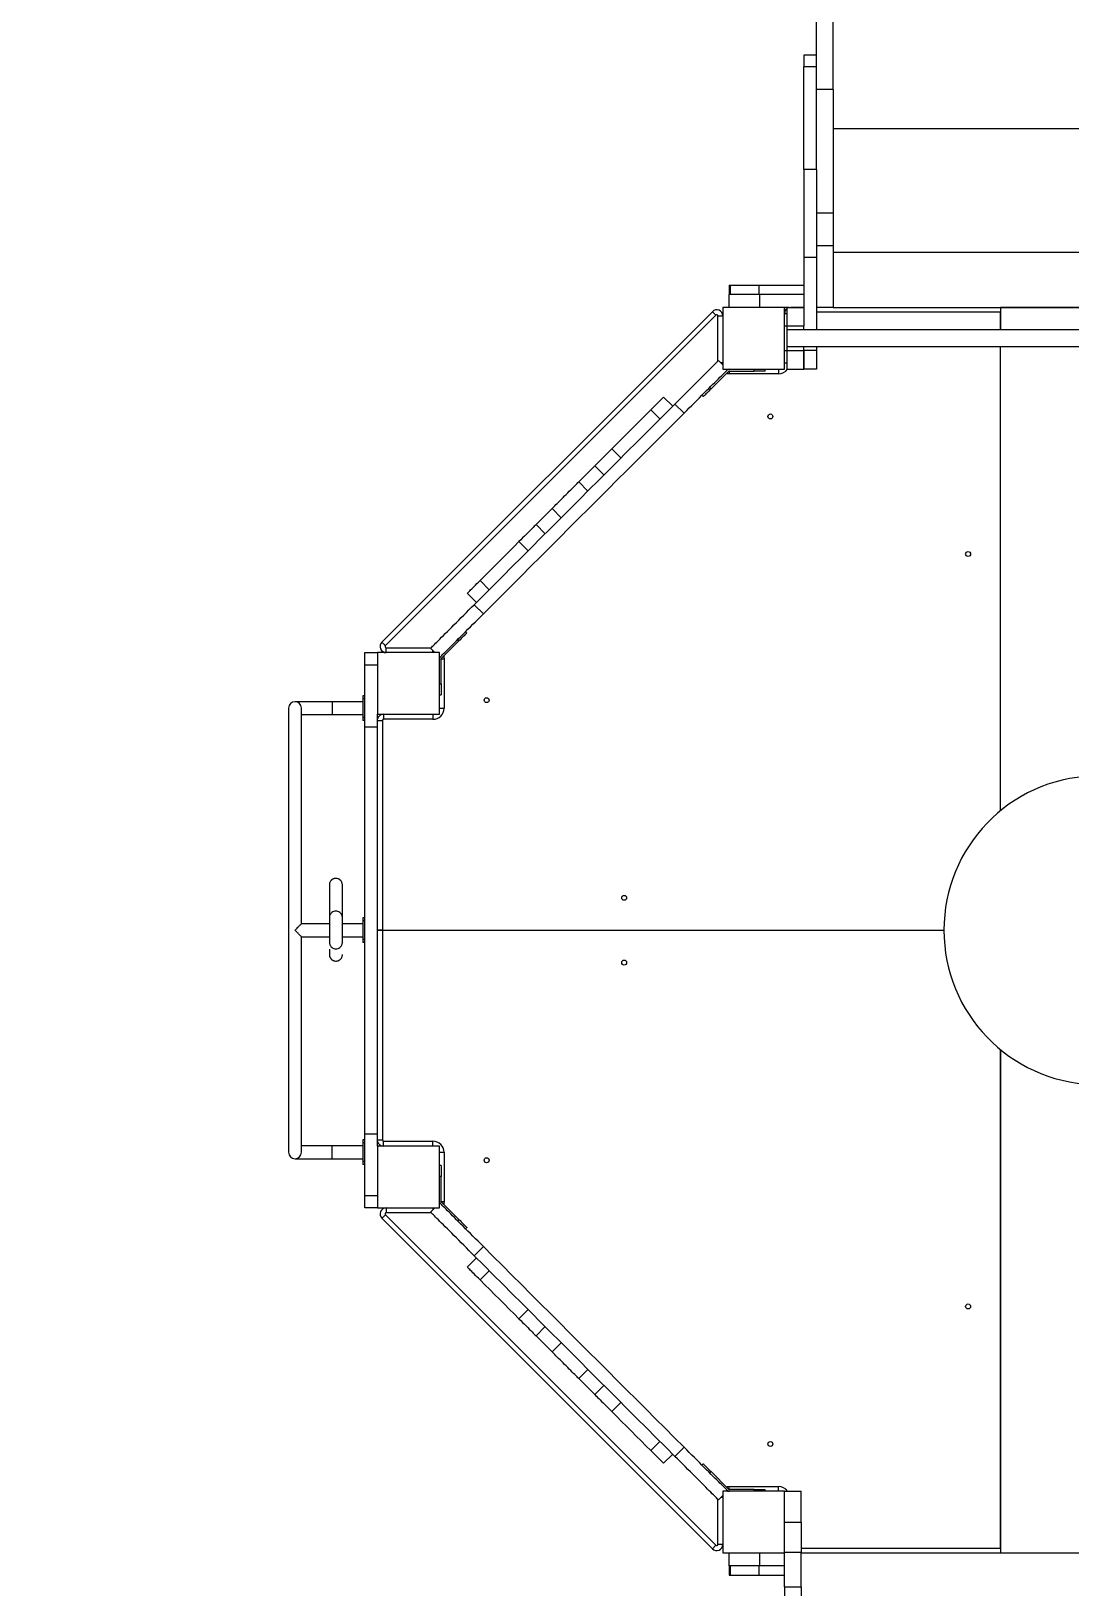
# Model space of a CAD drawing. Header units: millimetres. Extents: x -5664 to 5445, y -5101 to 5679.
# Drawn here: x -2177 to -493, y -1005 to 1518 of the extents above; entities that cross this region are included whole.
import ezdxf

# ---------------------------------------------------------------- set-up
doc = ezdxf.new("R2010")
doc.units = ezdxf.units.MM
for name, color, linetype in [('DIKOM_ОБЪЕКТ', 7, 'Continuous'), ('DIKOM_РАЗМЕР_ЗОНА', 7, 'Continuous'), ('DIKOM_РАЗМЕР_ОБЪЕКТА', 7, 'Continuous')]:
    doc.layers.add(name, color=color, linetype=linetype)
doc.styles.add('style1', font='arial.ttf', dxfattribs={"width": 0.8})
doc.dimstyles.new('1-50', dxfattribs={"dimtxt": 300, "dimasz": 200, "dimexe": 100, "dimexo": 0, "dimgap": 100, "dimtad": 1, "dimtxsty": 'style1', "dimcen": 200, "dimclrd": 7, "dimclre": 7, "dimclrt": 7, "dimadec": 1, "dimazin": 2, "dimtfac": 1, "dimtmove": 0, "dimatfit": 2, "dimfxl": 0, "dimlwd": 25, "dimlwe": 18, "dimarcsym": 0})

# ---------------------------------------------------------------- blocks, each defined once
blk = doc.blocks.new('*D10')
at = {"layer": 'Defpoints', "color": 0, "transparency": 16777216}
for p in [(-288.4, 3678.9), (-4184.1, -2371.1), (-288.4, -2371.1)]:
    blk.add_point(p, dxfattribs=at)
at = {"layer": 'DIKOM_РАЗМЕР_ОБЪЕКТА', "color": 7, "lineweight": 18, "transparency": 16777216}
for p, q in [((-288.4, 3678.9), (-4284.1, 3678.9)), ((-288.4, -2371.1), (-4284.1, -2371.1))]:
    blk.add_line(p, q, dxfattribs=at)
at = {"layer": 'DIKOM_РАЗМЕР_ОБЪЕКТА', "color": 7, "lineweight": 25, "transparency": 16777216}
blk.add_line((-4184.1, 3478.9), (-4184.1, -2171.1), dxfattribs=at)
at = {"layer": 'DIKOM_РАЗМЕР_ОБЪЕКТА', "color": 7, "transparency": 16777216}
for points in [[(-4217.4, 3478.9), (-4150.7, 3478.9), (-4184.1, 3678.9)], [(-4217.4, -2171.1), (-4150.7, -2171.1), (-4184.1, -2371.1)]]:
    blk.add_solid(points, dxfattribs=at)
at = {"layer": 'DIKOM_РАЗМЕР_ОБЪЕКТА', "color": 7, "transparency": 16777216, "insert": (-4437.3, 44.9), "char_height": 300, "attachment_point": 5, "rotation": 90, "style": 'style1'}
blk.add_mtext('6050', dxfattribs=at)
blk = doc.blocks.new('*D11')
at = {"layer": 'Defpoints', "color": 0, "transparency": 16777216}
for p in [(3944.6, 220.7), (-2105.4, -1551.9), (3944.6, -3325.4)]:
    blk.add_point(p, dxfattribs=at)
at = {"layer": 'DIKOM_РАЗМЕР_ОБЪЕКТА', "color": 7, "lineweight": 18, "transparency": 16777216}
for p, q in [((3944.6, 220.7), (3944.6, -3425.4)), ((-2105.4, -1551.9), (-2105.4, -3425.4))]:
    blk.add_line(p, q, dxfattribs=at)
at = {"layer": 'DIKOM_РАЗМЕР_ОБЪЕКТА', "color": 7, "lineweight": 25, "transparency": 16777216}
blk.add_line((-1905.4, -3325.4), (3744.6, -3325.4), dxfattribs=at)
at = {"layer": 'DIKOM_РАЗМЕР_ОБЪЕКТА', "color": 7, "transparency": 16777216}
for points in [[(-1905.4, -3292.1), (-1905.4, -3358.8), (-2105.4, -3325.4)], [(3744.6, -3292.1), (3744.6, -3358.8), (3944.6, -3325.4)]]:
    blk.add_solid(points, dxfattribs=at)
at = {"layer": 'DIKOM_РАЗМЕР_ОБЪЕКТА', "color": 7, "transparency": 16777216, "insert": (338.5, -3072.3), "char_height": 300, "attachment_point": 5, "style": 'style1'}
blk.add_mtext('6050', dxfattribs=at)
blk = doc.blocks.new('*D12')
at = {"layer": 'Defpoints', "color": 0, "transparency": 16777216}
for p in [(5444.6, 22.9), (-3605.4, -1052.1), (5444.6, -5000.5)]:
    blk.add_point(p, dxfattribs=at)
at = {"layer": 'DIKOM_РАЗМЕР_ЗОНА', "color": 7, "lineweight": 18, "transparency": 16777216}
for p, q in [((5444.6, 22.9), (5444.6, -5100.5)), ((-3605.4, -1052.1), (-3605.4, -5100.5))]:
    blk.add_line(p, q, dxfattribs=at)
at = {"layer": 'DIKOM_РАЗМЕР_ЗОНА', "color": 7, "lineweight": 25, "transparency": 16777216}
blk.add_line((-3405.4, -5000.5), (5244.6, -5000.5), dxfattribs=at)
at = {"layer": 'DIKOM_РАЗМЕР_ЗОНА', "color": 7, "transparency": 16777216}
for points in [[(-3405.4, -4967.2), (-3405.4, -5033.8), (-3605.4, -5000.5)], [(5244.6, -4967.2), (5244.6, -5033.8), (5444.6, -5000.5)]]:
    blk.add_solid(points, dxfattribs=at)
at = {"layer": 'DIKOM_РАЗМЕР_ЗОНА', "color": 7, "transparency": 16777216, "insert": (378.8, -4747.3), "char_height": 300, "attachment_point": 5, "style": 'style1'}
blk.add_mtext('9050', dxfattribs=at)
blk = doc.blocks.new('*D13')
at = {"layer": 'Defpoints', "color": 0, "transparency": 16777216}
for p in [(-5213.8, 5678.9), (-603.4, 5678.9), (-1248.5, -3871.1)]:
    blk.add_point(p, dxfattribs=at)
at = {"layer": 'DIKOM_РАЗМЕР_ЗОНА', "color": 7, "lineweight": 18, "transparency": 16777216}
for p, q in [((-603.4, 5678.9), (-5313.8, 5678.9)), ((-1248.5, -3871.1), (-5313.8, -3871.1))]:
    blk.add_line(p, q, dxfattribs=at)
at = {"layer": 'DIKOM_РАЗМЕР_ЗОНА', "color": 7, "lineweight": 25, "transparency": 16777216}
blk.add_line((-5213.8, -3671.1), (-5213.8, 5478.9), dxfattribs=at)
at = {"layer": 'DIKOM_РАЗМЕР_ЗОНА', "color": 7, "transparency": 16777216}
for points in [[(-5247.1, 5478.9), (-5180.4, 5478.9), (-5213.8, 5678.9)], [(-5247.1, -3671.1), (-5180.4, -3671.1), (-5213.8, -3871.1)]]:
    blk.add_solid(points, dxfattribs=at)
at = {"layer": 'DIKOM_РАЗМЕР_ЗОНА', "color": 7, "transparency": 16777216, "insert": (-5466.9, 44.9), "char_height": 300, "attachment_point": 5, "rotation": 90, "style": 'style1'}
blk.add_mtext('9550', dxfattribs=at)

msp = doc.modelspace()

# ---------------------------------------------------------------- linework, layer by layer
at = {"layer": 'DIKOM_ОБЪЕКТ', "color": 7, "linetype": 'Continuous', "lineweight": 15}
for p, q in [((-903.407, 1459.495), (-903.407, 3062.832)), ((-876.406, 1422.759), (-876.406, 3062.832)), ((-903.407, 1478.355), (-924.407, 1478.355)), ((-924.407, 1478.355), (-924.407, 1459.495)), ((-903.407, 1459.495), (-924.407, 1459.495)), ((-924.407, 1293.361), (-924.407, 1459.495)), ((-903.407, 1293.361), (-903.407, 1459.495)), ((-876.406, 1422.759), (-903.407, 1422.759)), ((-876.406, 1422.759), (-876.406, 1222.214)), ((-876.406, 1359.778), (-330.407, 1359.778)), ((-903.407, 1293.361), (-924.407, 1293.361)), ((-924.407, 1293.361), (-924.407, 1150.612)), ((-903.407, 1293.361), (-903.407, 1150.612)), ((-876.406, 1222.214), (-903.407, 1222.214)), ((-876.406, 1222.214), (-876.406, 1169.449)), ((-876.406, 1169.449), (-903.407, 1169.449)), ((-876.406, 1169.449), (-876.406, 1069.449)), ((-903.407, 1150.612), (-924.407, 1150.612)), ((-924.407, 1150.612), (-924.407, 1039.553)), ((-903.407, 1150.612), (-903.407, 1032.961)), ((-876.406, 1159.233), (-330.407, 1159.233)), ((-1045.407, 1105.461), (-1045.407, 1090.461)), ((-1045.407, 1105.461), (-1043.613, 1105.461)), ((-1045.407, 1069.461), (-1045.407, 1090.461)), ((-995.407, 1090.461), (-1045.407, 1090.461)), ((-1043.613, 1105.461), (-1043.613, 1090.461)), ((-1043.613, 1105.461), (-997.142, 1105.461)), ((-997.142, 1105.461), (-997.142, 1090.461)), ((-997.142, 1105.461), (-924.407, 1105.461)), ((-995.407, 1069.461), (-995.407, 1090.461)), ((-924.407, 1090.461), (-995.407, 1090.461)), ((-1608.225, 526.912), (-1072.476, 1062.662)), ((-955.406, 1069.461), (-1055.407, 1069.461)), ((-1055.407, 1069.461), (-1055.407, 969.461)), ((-948.129, 1069.461), (-955.406, 1069.461)), ((-955.406, 969.461), (-955.406, 1069.461)), ((-955.404, 1039.461), (-955.404, 1059.84)), ((-955.404, 1059.84), (-951.407, 1059.84)), ((-951.407, 1069.458), (-924.407, 1069.458)), ((-951.407, 1039.458), (-951.407, 1069.458)), ((-945.404, 1069.84), (-924.407, 1069.84)), ((-945.404, 1069.84), (-945.404, 1069.458)), ((-876.406, 1069.449), (-903.407, 1069.449)), ((-605.406, 1061.84), (-903.407, 1061.84)), ((-876.406, 1069.449), (-330.407, 1069.449)), ((-605.406, 1069.841), (-605.406, 1032.961)), ((-605.406, 1069.841), (-330.407, 1069.841)), ((-605.406, 1032.961), (-605.406, 1061.84)), ((-1066.819, 1057.005), (-1602.568, 521.255)), ((-1063.404, 982.675), (-1063.405, 1055.591)), ((-1055.407, 1055.591), (-1063.405, 1055.591)), ((-955.406, 1039.461), (-951.407, 1039.461)), ((-951.407, 999.461), (-951.407, 1039.461)), ((-951.407, 1039.458), (-924.407, 1039.458)), ((-924.407, 1032.961), (-924.407, 1039.458)), ((-259.407, 1032.961), (-951.407, 1032.961)), ((-955.406, 999.461), (-951.407, 999.461)), ((-955.404, 979.841), (-955.404, 999.461)), ((-951.407, 1005.961), (-259.407, 1005.961)), ((-951.407, 999.461), (-924.407, 999.461)), ((-951.407, 999.461), (-951.407, 999.461)), ((-951.407, 969.461), (-951.407, 999.461)), ((-924.407, 999.461), (-924.407, 1005.961)), ((-903.407, 999.461), (-924.407, 999.461)), ((-924.407, 999.461), (-924.407, 969.461)), ((-924.407, 969.461), (-924.407, 999.461)), ((-903.407, 1005.961), (-903.407, 999.461)), ((-903.407, 999.461), (-903.407, 969.461)), ((-605.406, 253.412), (-605.406, 1005.961)), ((-1074.497, 937.641), (-1046.263, 965.875)), ((-1062.476, 983.603), (-1055.407, 976.534)), ((-1055.407, 979.841), (-1058.713, 979.841)), ((-1055.407, 969.461), (-955.406, 969.461)), ((-1048.334, 969.461), (-1047.627, 968.754)), ((-1045.404, 966.382), (-1045.404, 961.841)), ((-965.403, 961.841), (-1045.404, 961.841)), ((-1044.849, 966.461), (-1004.92, 966.461)), ((-1004.92, 966.461), (-1004.92, 969.461)), ((-986.92, 966.461), (-1004.92, 966.461)), ((-986.92, 966.461), (-986.92, 969.461)), ((-965.403, 969.461), (-965.403, 961.841)), ((-955.406, 979.596), (-955.404, 979.841)), ((-955.404, 979.841), (-951.407, 979.841)), ((-951.407, 969.461), (-924.407, 969.461)), ((-951.407, 969.461), (-951.407, 969.449)), ((-951.407, 969.449), (-924.407, 969.449)), ((-903.407, 969.461), (-924.407, 969.461)), ((-924.407, 969.461), (-924.407, 969.449)), ((-903.407, 969.449), (-924.407, 969.449)), ((-903.407, 969.461), (-903.407, 969.449)), ((-1076.618, 939.763), (-1074.497, 937.641)), ((-1172.26, 903.517), (-1151.595, 924.183)), ((-1136.745, 909.334), (-1151.595, 924.183)), ((-1133.187, 912.893), (-1118.337, 898.043)), ((-1089.346, 927.035), (-1087.225, 924.913)), ((-1172.26, 903.517), (-1157.411, 888.668)), ((-1235.414, 840.364), (-1220.565, 825.515)), ((-1289.075, 786.702), (-1263.008, 812.77)), ((-1263.008, 812.77), (-1248.158, 797.921)), ((-1289.075, 786.702), (-1274.226, 771.853)), ((-1358.333, 717.444), (-1332.266, 743.512)), ((-1332.266, 743.512), (-1317.416, 728.663)), ((-1358.333, 717.444), (-1343.484, 702.595)), ((-1385.927, 689.851), (-1371.078, 675.001)), ((-1469.746, 606.031), (-1454.897, 591.182)), ((-1449.081, 626.697), (-1434.231, 611.848)), ((-1458.456, 587.623), (-1443.607, 572.774)), ((-1483.205, 528.934), (-1485.326, 531.055)), ((-1470.477, 541.661), (-1472.598, 543.783)), ((-1636.024, 509.84), (-1615.024, 509.84)), ((-1636.024, 489.84), (-1636.024, 509.84)), ((-1615.024, 509.84), (-1615.024, 409.84)), ((-1515.024, 509.84), (-1615.024, 509.84)), ((-1601.154, 509.841), (-1601.154, 517.841)), ((-1601.154, 517.841), (-1528.238, 517.841)), ((-1525.408, 509.841), (-1601.154, 509.841)), ((-1529.166, 516.913), (-1522.094, 509.84)), ((-1525.408, 509.841), (-1525.408, 513.154)), ((-1515.024, 409.84), (-1515.024, 509.84)), ((-1511.439, 500.7), (-1483.205, 528.934)), ((-1636.024, 389.84), (-1636.024, 489.84)), ((-1636.024, 489.84), (-1615.024, 489.84)), ((-1515.024, 502.771), (-1514.317, 502.064)), ((-1512.024, 459.356), (-1512.024, 499.285)), ((-1511.946, 499.841), (-1507.408, 499.841)), ((-1507.408, 499.841), (-1507.408, 419.841)), ((-1515.024, 459.356), (-1512.024, 459.356)), ((-1512.024, 459.356), (-1512.024, 441.356)), ((-1689.024, 430.34), (-1749.024, 430.34)), ((-1639.024, 430.34), (-1689.024, 430.34)), ((-1689.024, 430.34), (-1689.024, 409.34)), ((-1636.024, 439.84), (-1639.024, 439.84)), ((-1639.024, 439.84), (-1639.024, 434.84)), ((-1636.024, 434.84), (-1639.024, 434.84)), ((-1639.024, 434.84), (-1639.024, 419.84)), ((-1515.024, 441.356), (-1512.024, 441.356)), ((-1759.524, 419.84), (-1759.524, -300.16)), ((-1738.524, 70.273), (-1738.524, 419.84)), ((-1738.524, 409.34), (-1689.024, 409.34)), ((-1689.024, 409.34), (-1639.024, 409.34)), ((-1639.024, 419.84), (-1639.024, 404.84)), ((-1636.024, 404.84), (-1639.024, 404.84)), ((-1639.024, 404.84), (-1639.024, 399.84)), ((-1615.024, 389.84), (-1615.024, 409.84)), ((-1615.024, 409.84), (-1515.024, 409.84)), ((-1605.406, 409.841), (-1605.406, 401.841)), ((-1525.408, 409.841), (-1525.408, 401.841)), ((-1515.024, 419.841), (-1507.408, 419.841)), ((-1636.024, 399.84), (-1639.024, 399.84)), ((-1636.024, 389.84), (-1615.024, 389.84)), ((-1636.024, -270.16), (-1636.024, 389.84)), ((-1615.024, 399.841), (-1607.406, 399.841)), ((-1615.024, -270.16), (-1615.024, 389.84)), ((-1607.406, 399.841), (-1607.406, 59.84)), ((-1525.408, 401.841), (-1605.406, 401.841)), ((-1636.024, 79.84), (-1639.024, 79.84)), ((-1639.024, 79.84), (-1639.024, 74.84)), ((-1693.264, 70.34), (-1738.611, 70.34)), ((-1639.024, 70.34), (-1672.171, 70.34)), ((-1636.024, 74.84), (-1639.024, 74.84)), ((-1639.024, 74.84), (-1639.024, 44.84)), ((-1607.406, 59.84), (-697.093, 59.84)), ((-1607.406, 59.84), (-1607.406, -280.158)), ((-1738.597, 49.34), (-1693.244, 49.34)), ((-1738.524, -300.16), (-1738.524, 49.425)), ((-1672.15, 49.34), (-1639.024, 49.34)), ((-1636.024, 44.84), (-1639.024, 44.84)), ((-1639.024, 44.84), (-1639.024, 39.84)), ((-1636.024, 39.84), (-1639.024, 39.84)), ((-605.405, -942.16), (-605.406, -133.732)), ((-605.406, -133.732), (-605.405, -950.16)), ((-1636.024, -270.16), (-1615.024, -270.16)), ((-1636.024, -370.16), (-1636.024, -270.16)), ((-1615.024, -290.16), (-1615.024, -270.16)), ((-1689.024, -289.66), (-1738.524, -289.66)), ((-1639.024, -289.66), (-1689.024, -289.66)), ((-1689.024, -310.66), (-1689.024, -289.66)), ((-1636.024, -280.16), (-1639.024, -280.16)), ((-1639.024, -280.16), (-1639.024, -285.16)), ((-1636.024, -285.16), (-1639.024, -285.16)), ((-1639.024, -285.16), (-1639.024, -300.16)), ((-1639.024, -300.16), (-1639.024, -315.16)), ((-1615.024, -280.158), (-1607.406, -280.158)), ((-1615.024, -290.16), (-1615.024, -390.16)), ((-1515.024, -290.16), (-1615.024, -290.16)), ((-1605.406, -282.158), (-1525.407, -282.158)), ((-1605.406, -290.158), (-1605.406, -282.158)), ((-1525.407, -290.158), (-1605.406, -290.158)), ((-1585.024, -290.16), (-1585.024, -290.158)), ((-1545.024, -290.16), (-1545.024, -290.158)), ((-1525.407, -290.158), (-1525.407, -282.158)), ((-1525.217, -290.16), (-1525.407, -290.158)), ((-1515.024, -390.16), (-1515.024, -290.16)), ((-1515.024, -300.158), (-1507.407, -300.158)), ((-1507.407, -300.158), (-1507.407, -380.159)), ((-1749.024, -310.66), (-1689.024, -310.66)), ((-1689.024, -310.66), (-1639.024, -310.66)), ((-1636.024, -315.16), (-1639.024, -315.16)), ((-1639.024, -315.16), (-1639.024, -320.16)), ((-1636.024, -320.16), (-1639.024, -320.16)), ((-1512.024, -321.676), (-1515.024, -321.676)), ((-1512.024, -321.676), (-1512.024, -339.676)), ((-1512.024, -339.676), (-1515.024, -339.676)), ((-1512.024, -379.605), (-1512.024, -339.676)), ((-1636.024, -370.16), (-1615.024, -370.16)), ((-1636.024, -390.16), (-1636.024, -370.16)), ((-1615.024, -390.16), (-1636.024, -390.16)), ((-1615.024, -390.16), (-1515.024, -390.16)), ((-1602.571, -401.573), (-1066.821, -937.322)), ((-1601.157, -390.159), (-1601.157, -398.159)), ((-1528.24, -398.159), (-1601.157, -398.159)), ((-1529.166, -397.232), (-1522.094, -390.16)), ((-1525.407, -390.159), (-1525.407, -393.472)), ((-1515.024, -383.09), (-1514.317, -382.383)), ((-1511.946, -380.159), (-1507.407, -380.159)), ((-1483.205, -409.253), (-1511.439, -381.019)), ((-1072.478, -942.979), (-1608.228, -407.23)), ((-1485.326, -411.374), (-1483.205, -409.253)), ((-1472.598, -424.102), (-1470.477, -421.981)), ((-1458.456, -467.943), (-1443.607, -453.093)), ((-1454.897, -471.501), (-1469.746, -486.351)), ((-1449.081, -507.016), (-1434.231, -492.167)), ((-1385.927, -570.17), (-1371.078, -555.321)), ((-1358.333, -597.764), (-1343.484, -582.914)), ((-1332.266, -623.831), (-1358.333, -597.764)), ((-1332.266, -623.831), (-1317.416, -608.982)), ((-1289.075, -667.022), (-1274.226, -652.172)), ((-1263.008, -693.089), (-1289.075, -667.022)), ((-1263.008, -693.089), (-1248.158, -678.24)), ((-1235.414, -720.683), (-1220.565, -705.834)), ((-1172.26, -783.837), (-1157.411, -768.987)), ((-1133.187, -793.212), (-1118.337, -778.363)), ((-1151.595, -804.502), (-1172.26, -783.837)), ((-1151.595, -804.502), (-1136.745, -789.653)), ((-1087.225, -805.233), (-1089.346, -807.354)), ((-1074.497, -817.961), (-1076.618, -820.082)), ((-1046.263, -846.195), (-1074.497, -817.961)), ((-1062.476, -863.922), (-1055.407, -856.853)), ((-955.406, -849.78), (-1055.407, -849.78)), ((-1055.407, -849.78), (-1055.407, -949.78)), ((-1048.334, -849.78), (-1047.627, -849.073)), ((-1045.407, -842.162), (-965.407, -842.162)), ((-1045.407, -846.701), (-1045.407, -842.162)), ((-1004.92, -846.78), (-1044.849, -846.78)), ((-1004.92, -849.78), (-1004.92, -846.78)), ((-1004.92, -846.78), (-986.92, -846.78)), ((-986.92, -849.78), (-986.92, -846.78)), ((-965.407, -849.78), (-965.407, -842.162)), ((-955.406, -849.78), (-928.407, -849.78)), ((-955.406, -949.78), (-955.406, -849.78)), ((-928.407, -899.78), (-928.407, -849.78)), ((-1063.407, -935.908), (-1063.407, -862.991)), ((-1055.407, -860.162), (-1058.716, -860.162)), ((-1055.407, -860.162), (-1055.407, -935.908)), ((-955.406, -899.78), (-928.407, -899.78)), ((-928.407, -899.78), (-928.407, -948.413)), ((-1072.478, -942.979), (-1066.821, -937.322)), ((-1055.407, -935.908), (-1063.407, -935.908)), ((-1055.407, -949.78), (-955.406, -949.78)), ((-1045.407, -970.78), (-1045.407, -949.78)), ((-995.407, -970.78), (-995.407, -949.78)), ((-955.406, -948.413), (-928.407, -948.413)), ((-955.406, -1004.644), (-955.406, -949.78)), ((-928.407, -942.16), (-605.405, -942.16)), ((-928.407, -1004.644), (-928.407, -948.413)), ((-605.405, -950.16), (-928.407, -950.16)), ((-282.407, -950.16), (-605.405, -950.16)), ((-1045.407, -970.78), (-1045.407, -985.78)), ((-995.407, -970.78), (-1045.407, -970.78)), ((-1043.613, -970.78), (-1043.613, -985.78)), ((-997.142, -970.78), (-997.142, -985.78)), ((-955.406, -970.78), (-995.407, -970.78)), ((-1045.407, -985.78), (-1043.613, -985.78)), ((-1043.613, -985.78), (-997.142, -985.78)), ((-997.142, -985.78), (-955.406, -985.78)), ((-955.406, -1004.644), (-928.407, -1004.644)), ((-955.406, -1004.644), (-955.406, -1449.78)), ((-928.407, -1004.644), (-928.407, -1506.011))]:
    msp.add_line(p, q, dxfattribs=at)
at = {"layer": 'DIKOM_ОБЪЕКТ', "color": 7, "linetype": 'Continuous', "lineweight": 15, "flags": 128}
for points in [[(-1072.476, 1062.662), (-1072.367, 1062.553), (-1072.045, 1062.231), (-1071.522, 1061.708), (-1070.819, 1061.005), (-1069.961, 1060.148), (-1068.983, 1059.17), (-1067.922, 1058.108), (-1066.819, 1057.005)], [(-948.14, 1069.458), (-947.354, 1069.648), (-945.404, 1069.84)], [(-1133.187, 912.893), (-1128.917, 917.162), (-1124.663, 921.416), (-1120.441, 925.639), (-1116.264, 929.815), (-1112.15, 933.929), (-1108.112, 937.967), (-1104.166, 941.913), (-1100.326, 945.753), (-1096.605, 949.474), (-1093.018, 953.061), (-1089.578, 956.501), (-1086.297, 959.782), (-1083.187, 962.893), (-1080.259, 965.82), (-1077.524, 968.555), (-1074.993, 971.086), (-1072.674, 973.405), (-1070.575, 975.504), (-1068.706, 977.374), (-1067.071, 979.008), (-1065.678, 980.401), (-1064.531, 981.549), (-1063.634, 982.445), (-1062.992, 983.088), (-1062.605, 983.474), (-1062.476, 983.603)], [(-1118.337, 898.043), (-1114.068, 902.313), (-1109.814, 906.567), (-1105.591, 910.789), (-1101.415, 914.965), (-1097.301, 919.08), (-1093.263, 923.118), (-1089.317, 927.064), (-1085.477, 930.904), (-1081.756, 934.625), (-1078.169, 938.212), (-1074.729, 941.652), (-1071.448, 944.933), (-1068.337, 948.043), (-1065.41, 950.971), (-1062.675, 953.706), (-1060.144, 956.237), (-1057.825, 958.556), (-1055.726, 960.655), (-1053.856, 962.524), (-1052.222, 964.159), (-1050.828, 965.552), (-1049.681, 966.699), (-1048.785, 967.596), (-1048.142, 968.238), (-1047.756, 968.625), (-1047.627, 968.754)], [(-1045.404, 961.841), (-1047.966, 962.024), (-1049.762, 962.376)], [(-1074.497, 937.641), (-1076.308, 935.83), (-1078.083, 934.055), (-1079.784, 932.354), (-1081.378, 930.76), (-1082.832, 929.306), (-1084.116, 928.022), (-1085.204, 926.934), (-1086.075, 926.064), (-1086.709, 925.429), (-1087.095, 925.043), (-1087.225, 924.913)], [(-1133.187, 912.893), (-1148.536, 897.543), (-1163.928, 882.152), (-1179.356, 866.723), (-1194.818, 851.261), (-1210.308, 835.771), (-1225.823, 820.256), (-1241.358, 804.722), (-1256.908, 789.172), (-1272.469, 773.611), (-1288.036, 758.043), (-1303.606, 742.473), (-1319.174, 726.905), (-1334.735, 711.344), (-1350.285, 695.794), (-1365.819, 680.26), (-1381.334, 664.745), (-1396.824, 649.255), (-1412.286, 633.793), (-1427.715, 618.364), (-1443.106, 602.973), (-1458.456, 587.623)], [(-1118.337, 898.043), (-1133.687, 882.694), (-1149.078, 867.302), (-1164.507, 851.874), (-1179.969, 836.412), (-1195.459, 820.922), (-1210.974, 805.407), (-1226.508, 789.872), (-1242.058, 774.322), (-1257.619, 758.761), (-1273.187, 743.194), (-1288.757, 727.624), (-1304.325, 712.056), (-1319.886, 696.495), (-1335.436, 680.945), (-1350.97, 665.411), (-1366.485, 649.896), (-1381.975, 634.406), (-1397.437, 618.944), (-1412.866, 603.515), (-1428.257, 588.124), (-1443.607, 572.774)], [(-1235.414, 840.364), (-1227.497, 848.28), (-1219.586, 856.192), (-1211.68, 864.097), (-1203.782, 871.996), (-1195.89, 879.888), (-1188.005, 887.773), (-1180.128, 895.649), (-1172.26, 903.517)], [(-1235.414, 840.364), (-1238.382, 837.395), (-1241.305, 834.473), (-1244.156, 831.621), (-1246.913, 828.865), (-1249.551, 826.226), (-1252.049, 823.728), (-1254.385, 821.392), (-1256.54, 819.237), (-1258.496, 817.282), (-1260.235, 815.543), (-1261.743, 814.035), (-1263.008, 812.77)], [(-1332.266, 743.512), (-1331.023, 744.755), (-1329.551, 746.227), (-1327.866, 747.912), (-1325.987, 749.791), (-1323.935, 751.843), (-1321.733, 754.044), (-1319.407, 756.371), (-1316.982, 758.795), (-1314.486, 761.291), (-1311.947, 763.83), (-1309.394, 766.384), (-1306.855, 768.923), (-1304.359, 771.419), (-1301.934, 773.844), (-1299.607, 776.17), (-1297.406, 778.372), (-1295.354, 780.424), (-1293.475, 782.303), (-1291.79, 783.988), (-1290.318, 785.46), (-1289.075, 786.702)], [(-1358.333, 717.444), (-1359.598, 716.18), (-1361.106, 714.671), (-1362.845, 712.932), (-1364.801, 710.977), (-1366.955, 708.822), (-1369.292, 706.486), (-1371.79, 703.988), (-1374.428, 701.35), (-1377.185, 698.593), (-1380.036, 695.742), (-1382.959, 692.819), (-1385.927, 689.851)], [(-1449.081, 626.697), (-1441.213, 634.565), (-1433.336, 642.442), (-1425.451, 650.326), (-1417.559, 658.218), (-1409.66, 666.117), (-1401.755, 674.023), (-1393.844, 681.934), (-1385.927, 689.851)], [(-1469.746, 606.031), (-1469.718, 606.06), (-1469.459, 606.319), (-1468.932, 606.846), (-1468.143, 607.635), (-1467.101, 608.677), (-1465.817, 609.961), (-1464.307, 611.471), (-1462.586, 613.191), (-1460.676, 615.102), (-1458.596, 617.182), (-1456.371, 619.407), (-1454.025, 621.752), (-1451.586, 624.191), (-1449.081, 626.697)], [(-1529.166, 516.913), (-1529.037, 517.042), (-1528.651, 517.428), (-1528.008, 518.071), (-1527.112, 518.967), (-1525.965, 520.114), (-1524.571, 521.508), (-1522.937, 523.142), (-1521.067, 525.012), (-1518.969, 527.111), (-1516.65, 529.43), (-1514.118, 531.961), (-1511.383, 534.696), (-1508.456, 537.623), (-1505.346, 540.734), (-1502.064, 544.015), (-1498.624, 547.455), (-1495.037, 551.042), (-1491.317, 554.763), (-1487.476, 558.603), (-1483.53, 562.549), (-1479.492, 566.587), (-1475.378, 570.701), (-1471.202, 574.877), (-1466.979, 579.1), (-1462.725, 583.354), (-1458.456, 587.623)], [(-1514.317, 502.064), (-1514.188, 502.193), (-1513.802, 502.579), (-1513.159, 503.222), (-1512.263, 504.118), (-1511.115, 505.265), (-1509.722, 506.659), (-1508.088, 508.293), (-1506.218, 510.163), (-1504.119, 512.261), (-1501.8, 514.58), (-1499.269, 517.112), (-1496.534, 519.846), (-1493.607, 522.774), (-1490.496, 525.884), (-1487.215, 529.166), (-1483.775, 532.606), (-1480.188, 536.193), (-1476.467, 539.913), (-1472.627, 543.754), (-1468.681, 547.7), (-1464.643, 551.738), (-1460.529, 555.852), (-1456.353, 560.028), (-1452.13, 564.251), (-1447.876, 568.505), (-1443.607, 572.774)], [(-1470.477, 541.661), (-1470.606, 541.532), (-1470.992, 541.146), (-1471.627, 540.511), (-1472.497, 539.641), (-1473.585, 538.553), (-1474.869, 537.269), (-1476.323, 535.815), (-1477.917, 534.221), (-1479.619, 532.519), (-1481.393, 530.745), (-1483.205, 528.934)], [(-1608.225, 526.912), (-1608.116, 526.804), (-1607.794, 526.482), (-1607.271, 525.959), (-1606.568, 525.255), (-1605.711, 524.398), (-1604.733, 523.42), (-1603.671, 522.359), (-1602.568, 521.255)], [(-1507.942, 504.196), (-1507.591, 502.403), (-1507.408, 499.841)], [(-1693.274, 80.108), (-1693.273, 79.922), (-1693.273, 79.367), (-1693.272, 78.453), (-1693.271, 77.197), (-1693.269, 75.623), (-1693.267, 73.759), (-1693.265, 71.642), (-1693.263, 69.31), (-1693.261, 66.806), (-1693.258, 64.177), (-1693.255, 61.473), (-1693.253, 58.743), (-1693.25, 56.039), (-1693.248, 53.411), (-1693.245, 50.907), (-1693.243, 48.575), (-1693.241, 46.457), (-1693.239, 44.594), (-1693.238, 43.02), (-1693.237, 41.764), (-1693.236, 40.85), (-1693.235, 40.295), (-1693.235, 40.108)], [(-1693.274, 80.108), (-1693.273, 79.899), (-1693.273, 79.274), (-1693.272, 78.247), (-1693.271, 76.84), (-1693.269, 75.082), (-1693.267, 73.01), (-1693.265, 70.668), (-1693.264, 70.34)], [(-1672.142, 40.129), (-1672.142, 40.315), (-1672.142, 40.87), (-1672.143, 41.784), (-1672.144, 43.04), (-1672.146, 44.614), (-1672.148, 46.478), (-1672.15, 48.595), (-1672.152, 50.927), (-1672.154, 53.431), (-1672.157, 56.06), (-1672.159, 58.764), (-1672.162, 61.494), (-1672.165, 64.198), (-1672.167, 66.826), (-1672.17, 69.33), (-1672.172, 71.662), (-1672.174, 73.78), (-1672.176, 75.643), (-1672.177, 77.217), (-1672.179, 78.473), (-1672.18, 79.387), (-1672.18, 79.942), (-1672.18, 80.129)], [(-1607.406, 59.84), (-1608.967, 59.84), (-1610.467, 59.84), (-1611.85, 59.84), (-1613.063, 59.84), (-1614.057, 59.84), (-1614.797, 59.84), (-1615.024, 59.84)], [(-1615.024, 59.84), (-1614.797, 59.84), (-1614.057, 59.84), (-1613.063, 59.84), (-1611.85, 59.84), (-1610.467, 59.84), (-1608.967, 59.84), (-1607.406, 59.84)], [(-1693.244, 49.34), (-1693.243, 48.5), (-1693.241, 46.4), (-1693.239, 44.553), (-1693.238, 42.993), (-1693.237, 41.749), (-1693.236, 40.843), (-1693.235, 40.293), (-1693.235, 40.108)], [(-1608.228, -407.23), (-1608.119, -407.121), (-1607.797, -406.799), (-1607.274, -406.277), (-1606.571, -405.573), (-1605.714, -404.716), (-1604.736, -403.738), (-1603.674, -402.677), (-1602.571, -401.573)], [(-1458.456, -467.943), (-1462.725, -463.673), (-1466.979, -459.419), (-1471.202, -455.197), (-1475.378, -451.021), (-1479.492, -446.906), (-1483.53, -442.868), (-1487.476, -438.922), (-1491.317, -435.082), (-1495.037, -431.361), (-1498.624, -427.774), (-1502.064, -424.334), (-1505.346, -421.053), (-1508.456, -417.943), (-1511.383, -415.015), (-1514.118, -412.28), (-1516.65, -409.749), (-1518.969, -407.43), (-1521.067, -405.332), (-1522.937, -403.462), (-1524.571, -401.827), (-1525.965, -400.434), (-1527.112, -399.287), (-1528.008, -398.39), (-1528.651, -397.748), (-1529.037, -397.361), (-1529.166, -397.232)], [(-1443.607, -453.093), (-1447.876, -448.824), (-1452.13, -444.57), (-1456.353, -440.348), (-1460.529, -436.171), (-1464.643, -432.057), (-1468.681, -428.019), (-1472.627, -424.073), (-1476.467, -420.233), (-1480.188, -416.512), (-1483.775, -412.925), (-1487.215, -409.485), (-1490.496, -406.204), (-1493.607, -403.093), (-1496.534, -400.166), (-1499.269, -397.431), (-1501.8, -394.9), (-1504.119, -392.581), (-1506.218, -390.482), (-1508.088, -388.612), (-1509.722, -386.978), (-1511.115, -385.585), (-1512.263, -384.438), (-1513.159, -383.541), (-1513.802, -382.898), (-1514.188, -382.512), (-1514.317, -382.383)], [(-1507.407, -380.159), (-1507.59, -382.72), (-1507.942, -384.516)], [(-1483.205, -409.253), (-1481.393, -411.064), (-1479.619, -412.839), (-1477.917, -414.54), (-1476.323, -416.134), (-1474.869, -417.588), (-1473.585, -418.872), (-1472.497, -419.96), (-1471.627, -420.831), (-1470.992, -421.465), (-1470.606, -421.851), (-1470.477, -421.981)], [(-1443.607, -453.093), (-1428.257, -468.443), (-1412.866, -483.834), (-1397.437, -499.263), (-1381.975, -514.725), (-1366.485, -530.215), (-1350.97, -545.73), (-1335.436, -561.264), (-1319.886, -576.814), (-1304.325, -592.375), (-1288.757, -607.943), (-1273.187, -623.513), (-1257.619, -639.081), (-1242.058, -654.642), (-1226.508, -670.192), (-1210.974, -685.726), (-1195.459, -701.241), (-1179.969, -716.731), (-1164.507, -732.193), (-1149.078, -747.622), (-1133.687, -763.013), (-1118.337, -778.363)], [(-1458.456, -467.943), (-1443.106, -483.292), (-1427.715, -498.684), (-1412.286, -514.112), (-1396.824, -529.574), (-1381.334, -545.065), (-1365.819, -560.579), (-1350.285, -576.114), (-1334.735, -591.664), (-1319.174, -607.225), (-1303.606, -622.792), (-1288.036, -638.362), (-1272.469, -653.93), (-1256.908, -669.491), (-1241.358, -685.041), (-1225.823, -700.575), (-1210.308, -716.09), (-1194.818, -731.58), (-1179.356, -747.042), (-1163.928, -762.471), (-1148.536, -777.862), (-1133.187, -793.212)], [(-1449.081, -507.016), (-1451.586, -504.511), (-1454.025, -502.071), (-1456.371, -499.726), (-1458.596, -497.501), (-1460.676, -495.421), (-1462.586, -493.511), (-1464.307, -491.79), (-1465.817, -490.28), (-1467.101, -488.996), (-1468.143, -487.954), (-1468.932, -487.165), (-1469.459, -486.638), (-1469.718, -486.379), (-1469.746, -486.351)], [(-1385.927, -570.17), (-1393.844, -562.253), (-1401.755, -554.342), (-1409.66, -546.437), (-1417.559, -538.538), (-1425.451, -530.646), (-1433.336, -522.761), (-1441.213, -514.884), (-1449.081, -507.016)], [(-1385.927, -570.17), (-1382.959, -573.138), (-1380.036, -576.061), (-1377.185, -578.912), (-1374.428, -581.669), (-1371.79, -584.307), (-1369.292, -586.805), (-1366.955, -589.142), (-1364.801, -591.296), (-1362.845, -593.252), (-1361.106, -594.991), (-1359.598, -596.499), (-1358.333, -597.764)], [(-1289.075, -667.022), (-1290.318, -665.779), (-1291.79, -664.307), (-1293.475, -662.622), (-1295.354, -660.743), (-1297.406, -658.691), (-1299.607, -656.49), (-1301.934, -654.163), (-1304.359, -651.738), (-1306.855, -649.242), (-1309.394, -646.703), (-1311.947, -644.15), (-1314.486, -641.611), (-1316.982, -639.115), (-1319.407, -636.69), (-1321.733, -634.363), (-1323.935, -632.162), (-1325.987, -630.11), (-1327.866, -628.231), (-1329.551, -626.546), (-1331.023, -625.074), (-1332.266, -623.831)], [(-1263.008, -693.089), (-1261.743, -694.354), (-1260.235, -695.862), (-1258.496, -697.601), (-1256.54, -699.557), (-1254.385, -701.711), (-1252.049, -704.048), (-1249.551, -706.546), (-1246.913, -709.184), (-1244.156, -711.941), (-1241.305, -714.792), (-1238.382, -717.715), (-1235.414, -720.683)], [(-1172.26, -783.837), (-1180.128, -775.969), (-1188.005, -768.092), (-1195.89, -760.207), (-1203.782, -752.315), (-1211.68, -744.416), (-1219.586, -736.511), (-1227.497, -728.6), (-1235.414, -720.683)], [(-1047.627, -849.073), (-1047.756, -848.944), (-1048.142, -848.558), (-1048.785, -847.915), (-1049.681, -847.019), (-1050.828, -845.872), (-1052.222, -844.478), (-1053.856, -842.844), (-1055.726, -840.974), (-1057.825, -838.875), (-1060.144, -836.556), (-1062.675, -834.025), (-1065.41, -831.29), (-1068.337, -828.363), (-1071.448, -825.252), (-1074.729, -821.971), (-1078.169, -818.531), (-1081.756, -814.944), (-1085.477, -811.223), (-1089.317, -807.383), (-1093.263, -803.437), (-1097.301, -799.399), (-1101.415, -795.285), (-1105.591, -791.109), (-1109.814, -786.886), (-1114.068, -782.632), (-1118.337, -778.363)], [(-1062.476, -863.922), (-1062.605, -863.794), (-1062.992, -863.407), (-1063.634, -862.764), (-1064.531, -861.868), (-1065.678, -860.721), (-1067.071, -859.327), (-1068.706, -857.693), (-1070.575, -855.823), (-1072.674, -853.725), (-1074.993, -851.406), (-1077.524, -848.874), (-1080.259, -846.14), (-1083.187, -843.212), (-1086.297, -840.102), (-1089.578, -836.82), (-1093.018, -833.38), (-1096.605, -829.793), (-1100.326, -826.073), (-1104.166, -822.232), (-1108.112, -818.286), (-1112.15, -814.248), (-1116.264, -810.134), (-1120.441, -805.958), (-1124.663, -801.735), (-1128.917, -797.481), (-1133.187, -793.212)], [(-1087.225, -805.233), (-1087.095, -805.362), (-1086.709, -805.748), (-1086.075, -806.383), (-1085.204, -807.253), (-1084.116, -808.341), (-1082.832, -809.626), (-1081.378, -811.079), (-1079.784, -812.673), (-1078.083, -814.375), (-1076.308, -816.149), (-1074.497, -817.961)], [(-1049.761, -842.697), (-1047.969, -842.345), (-1045.407, -842.162)]]:
    msp.add_lwpolyline(points, dxfattribs=at)
at = {"layer": 'DIKOM_ОБЪЕКТ', "color": 7, "linetype": 'Continuous', "lineweight": 15}
for centre in [(-978.404, 892.841), (-657.906, 669.84), (-1438.408, 432.841), (-1215.406, 112.34), (-1215.406, 7.34), (-1438.407, -313.159), (-657.906, -550.16), (-978.407, -773.162)]:
    msp.add_circle(centre, 4, dxfattribs=at)
for centre, radius, start, end in [((-1065.404, 1055.591), 10, 1.149478, 135.000022), ((-945.404, 1059.84), 10, 126.891089, 180.000022), ((-1065.404, 1055.591), 2, 0.000022, 135.000022), ((-1044.849, 964.461), 5, 90, 135), ((-1044.849, 964.461), 2, 90, 135), ((-965.404, 979.841), 18, 270.000022, 324.73856), ((-1601.154, 519.841), 10, 135.000022, 270.000022), ((-1601.154, 519.841), 2, 135.000022, 270.000022), ((-1510.024, 499.285), 5, 135, 180), ((-1510.024, 499.285), 2, 135, 180), ((-1749.024, 419.84), 10.5, 90, 180), ((-1749.024, 419.84), 10.5, 0, 90), ((-1605.406, 399.841), 10, 90.000022, 164.121013), ((-1525.408, 419.841), 18, 270.000022, 0.000022), ((-1605.406, 399.841), 2, 90.000022, 180.000022), ((-446.913, 59.84), 250.18, 92.173527, 267.826678), ((-1749.024, -300.16), 10.5, 180, 270), ((-1749.024, -300.16), 10.5, 270, 0), ((-1605.406, -280.158), 10, 195.873589, 270.000022), ((-1605.406, -280.158), 2, 180.000022, 270.000022), ((-1525.407, -300.158), 18, 0.000022, 90.000022), ((-1601.157, -400.159), 10, 90.000022, 225.000022), ((-1601.157, -400.159), 2, 90.000022, 225.000022), ((-1510.024, -379.605), 5, 180, 225), ((-1510.024, -379.605), 2, 180, 225), ((-1044.849, -844.78), 5, 225, 270), ((-1044.849, -844.78), 2, 225, 270), ((-965.407, -860.162), 18, 35.223514, 90.000022), ((-1065.407, -935.908), 10, 225.000022, 0.000022), ((-1065.407, -935.908), 2, 225.000022, 0.000022)]:
    msp.add_arc(centre, radius, start, end, dxfattribs=at)
for points, knots in [([(-1672.235, 133.223), (-1672.262, 133.86), (-1672.311, 135.037), (-1672.821, 136.973), (-1673.578, 138.596), (-1674.434, 139.852), (-1675.213, 140.743), (-1675.884, 141.366), (-1676.403, 141.777), (-1676.794, 142.064), (-1677.315, 142.405), (-1678.103, 142.85), (-1679.654, 143.538), (-1682.048, 144.041), (-1684.446, 143.867), (-1685.877, 143.475), (-1686.517, 143.245), (-1687.057, 143.03), (-1687.81, 142.668), (-1688.753, 142.098), (-1689.759, 141.321), (-1690.755, 140.323), (-1691.789, 138.945), (-1692.671, 137.188), (-1693.244, 135.129), (-1693.299, 133.888), (-1693.329, 133.228)], [0, 0, 0, 0, 0.11058293, 0.20437778, 0.28112266, 0.3273016, 0.36359345, 0.39002193, 0.39965972, 0.40709203, 0.41783662, 0.4284305, 0.45063669, 0.49836212, 0.54346599, 0.56360665, 0.56897341, 0.57567431, 0.59402821, 0.61965404, 0.65272532, 0.69318449, 0.74086406, 0.81529583, 0.90176266, 1, 1, 1, 1]), ([(-1693.329, 133.22), (-1693.328, 133.112), (-1693.328, 132.9), (-1693.327, 132.269), (-1693.326, 131.443), (-1693.325, 130.434), (-1693.324, 129.297), (-1693.323, 128.071), (-1693.322, 126.791), (-1693.32, 125.478), (-1693.319, 124.2), (-1693.318, 122.98), (-1693.316, 121.838), (-1693.315, 120.734), (-1693.314, 119.679), (-1693.313, 118.684), (-1693.312, 117.734), (-1693.311, 116.771), (-1693.31, 115.673), (-1693.309, 114.378), (-1693.307, 112.861), (-1693.305, 111.161), (-1693.304, 109.265), (-1693.301, 107.18), (-1693.299, 104.9), (-1693.297, 102.418), (-1693.294, 99.717), (-1693.291, 96.77), (-1693.288, 93.568), (-1693.284, 90.107), (-1693.281, 86.406), (-1693.277, 82.47), (-1693.272, 78.306), (-1693.268, 74.236), (-1693.266, 71.555), (-1693.264, 70.34)], [0, 0, 0, 0, 0.04298492, 0.08398906, 0.1230177, 0.16007614, 0.19516893, 0.22772473, 0.25838891, 0.28716206, 0.31404424, 0.3364478, 0.35734281, 0.37672862, 0.39460431, 0.41096913, 0.42582223, 0.44025916, 0.45617322, 0.47616558, 0.49812506, 0.52205338, 0.54795239, 0.5758242, 0.60512039, 0.63632333, 0.66943468, 0.7044561, 0.74216228, 0.7818593, 0.82354731, 0.86722612, 0.91289408, 0.96054896, 1, 1, 1, 1]), ([(-1672.181, 80.134), (-1672.181, 80.344), (-1672.182, 81.69), (-1672.185, 84.083), (-1672.188, 87.229), (-1672.191, 90.145), (-1672.194, 92.835), (-1672.196, 95.323), (-1672.199, 97.536), (-1672.2, 99.496), (-1672.202, 101.221), (-1672.204, 102.797), (-1672.205, 104.23), (-1672.206, 105.524), (-1672.208, 106.707), (-1672.209, 107.858), (-1672.21, 109.115), (-1672.211, 110.533), (-1672.213, 112.11), (-1672.215, 113.783), (-1672.217, 115.535), (-1672.218, 117.339), (-1672.22, 119.173), (-1672.222, 121.018), (-1672.224, 122.857), (-1672.226, 124.677), (-1672.228, 126.442), (-1672.229, 128.115), (-1672.231, 129.639), (-1672.233, 130.971), (-1672.234, 132.049), (-1672.235, 132.85), (-1672.235, 133.103), (-1672.235, 133.231)], [0, 0, 0, 0, 0.00772229, 0.04935753, 0.08879213, 0.12538063, 0.15984663, 0.19219117, 0.22241508, 0.24760982, 0.27111599, 0.29293471, 0.31306705, 0.33151393, 0.34827647, 0.36439155, 0.38212722, 0.40442648, 0.42893403, 0.45564802, 0.48456635, 0.51568684, 0.54839316, 0.58321979, 0.62016511, 0.65922815, 0.701271, 0.74551915, 0.791975, 0.84064301, 0.89153039, 0.94464648, 1, 1, 1, 1]), ([(-1672.18, 80.129), (-1672.18, 80.132), (-1672.18, 80.775), (-1672.311, 82.174), (-1672.96, 84.364), (-1674.275, 86.668), (-1676.401, 88.799), (-1679.321, 90.347), (-1682.748, 90.915), (-1686.173, 90.334), (-1689.086, 88.774), (-1691.206, 86.636), (-1692.502, 84.33), (-1693.168, 82.141), (-1693.24, 80.748), (-1693.274, 80.108)], [0, 0, 0, 0, 0.00030927, 0.05827868, 0.12646525, 0.20578636, 0.29610783, 0.39556843, 0.50030703, 0.60504432, 0.70450896, 0.79483023, 0.87400869, 0.9420964, 1, 1, 1, 1]), ([(-1749.024, 59.84), (-1749.019, 59.845), (-1748.233, 60.64), (-1746.645, 62.256), (-1744.553, 64.371), (-1742.767, 66.171), (-1741.083, 67.86), (-1739.613, 69.317), (-1738.648, 70.25), (-1738.621, 70.254), (-1738.611, 70.255)], [0, 0, 0, 0, 0.00104356, 0.16796233, 0.33976552, 0.4597761, 0.58262079, 0.76151518, 0.90371819, 1, 1, 1, 1]), ([(-1738.597, 49.412), (-1738.579, 49.39), (-1738.497, 49.293), (-1739.016, 49.785), (-1739.93, 50.678), (-1741.093, 51.832), (-1742.428, 53.168), (-1744.075, 54.827), (-1746.32, 57.095), (-1748.005, 58.811), (-1749.019, 59.835), (-1749.024, 59.84)], [0, 0, 0, 0, 0.03589064, 0.16200831, 0.29492258, 0.39653423, 0.50103911, 0.64034255, 0.78359495, 0.99895713, 1, 1, 1, 1]), ([(-1693.239, 29.267), (-1693.237, 28.248), (-1693.235, 26.21), (-1693.232, 23.486), (-1693.23, 21.295), (-1693.229, 20.678), (-1693.228, 20.37)], [0, 0, 0, 0, 0.25018799, 0.5002907, 0.75023949, 1, 1, 1, 1]), ([(-1693.235, 40.108), (-1693.201, 39.468), (-1693.126, 38.076), (-1692.455, 35.888), (-1691.154, 33.584), (-1689.03, 31.451), (-1686.114, 29.897), (-1682.688, 29.322), (-1679.263, 29.897), (-1676.346, 31.45), (-1674.223, 33.586), (-1672.913, 35.892), (-1672.268, 38.083), (-1672.142, 39.482), (-1672.142, 40.125), (-1672.142, 40.129)], [0, 0, 0, 0, 0.05790362, 0.12599136, 0.20516988, 0.29549272, 0.39495702, 0.49969314, 0.60443263, 0.70389333, 0.79421318, 0.87353434, 0.94172103, 0.99969069, 1, 1, 1, 1]), ([(-1693.228, 20.381), (-1693.212, 19.906), (-1693.183, 19.009), (-1692.89, 17.544), (-1692.413, 16.159), (-1691.773, 14.902), (-1691.031, 13.821), (-1690.253, 12.94), (-1689.584, 12.324), (-1689.062, 11.914), (-1688.778, 11.709), (-1688.427, 11.47), (-1687.967, 11.184), (-1687.223, 10.789), (-1685.727, 10.153), (-1683.413, 9.673), (-1681.021, 9.843), (-1679.585, 10.233), (-1678.944, 10.46), (-1678.4, 10.676), (-1677.649, 11.035), (-1676.709, 11.598), (-1675.704, 12.368), (-1674.709, 13.357), (-1673.673, 14.723), (-1672.791, 16.464), (-1672.219, 18.501), (-1672.164, 19.724), (-1672.135, 20.375)], [0, 0, 0, 0, 0.08929312, 0.16837483, 0.23711859, 0.2953669, 0.34297552, 0.37984881, 0.40604237, 0.41526985, 0.42212386, 0.42480267, 0.43448174, 0.44444079, 0.46076979, 0.50309872, 0.543131, 0.56101221, 0.5658126, 0.57198145, 0.5894527, 0.61445595, 0.64719676, 0.68765758, 0.73570728, 0.81123403, 0.89945139, 1, 1, 1, 1])]:
    msp.add_open_spline(points, degree=3, knots=knots, dxfattribs=at)

# ---------------------------------------------------------------- dimensions: what is measured, and where the dimension line sits
at = {"layer": 'DIKOM_РАЗМЕР_ЗОНА'}
dim = msp.add_linear_dim(base=(-5213.766, 5678.893), p1=(-1248.545, -3871.107), p2=(-603.407, 5678.893), angle=90, dimstyle='1-50', dxfattribs=at)
dim.commit()
dim.dimension.update_dxf_attribs({"geometry": '*D13', "text_midpoint": (-5213.766, 44.895), "dimtype": 160})
dim = msp.add_linear_dim(base=(5444.594, -5000.504), p1=(-3605.406, -1052.108), p2=(5444.594, 22.881), dimstyle='1-50', dxfattribs=at)
dim.commit()
dim.dimension.update_dxf_attribs({"geometry": '*D12', "text_midpoint": (378.833, -5000.504), "dimtype": 160})
at = {"layer": 'DIKOM_РАЗМЕР_ОБЪЕКТА'}
dim = msp.add_linear_dim(base=(-4184.082, -2371.107), p1=(-288.407, 3678.893), p2=(-288.407, -2371.107), angle=90, dimstyle='1-50', dxfattribs=at)
dim.commit()
dim.dimension.update_dxf_attribs({"geometry": '*D10', "text_midpoint": (-4184.082, 44.895), "dimtype": 160})
dim = msp.add_linear_dim(base=(3944.594, -3325.431), p1=(-2105.406, -1551.905), p2=(3944.594, 220.672), dimstyle='1-50', dxfattribs=at)
dim.commit()
dim.dimension.update_dxf_attribs({"geometry": '*D11', "text_midpoint": (338.454, -3325.431), "dimtype": 160})

doc.saveas('drawing.dxf')
